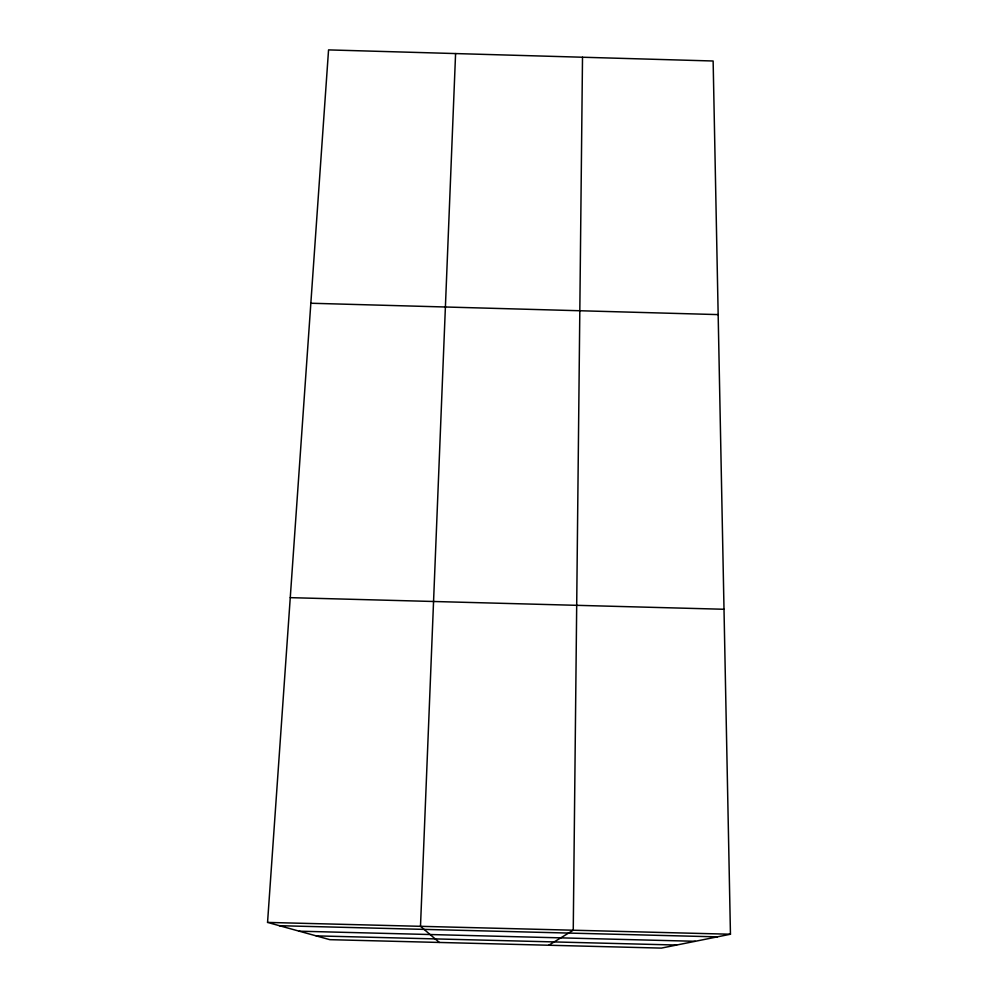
<?xml version="1.0" encoding="UTF-8"?>
<svg xmlns="http://www.w3.org/2000/svg" width="998" height="998" viewBox="0 0 998 998"><rect width="100%" height="100%" fill="white"/><g stroke="black" fill="none" stroke-linecap="round" stroke-linejoin="round"><path stroke-width="1.5" d="M582.508 57.235L573.251 930.211L548.775 945.231M455.587 53.568L420.495 926.319L439.357 942.449M267.551 922.414L328.554 49.9L713.133 61.003L730.449 934.228L661.412 948.1L329.851 939.667L267.551 922.414L730.449 934.228M279.415 925.695L717.312 936.86M299.288 931.196L695.282 941.289M316.154 935.875L676.594 945.044M290.256 597.652L723.999 609.267M310.84 303.242L718.161 314.607"/></g></svg>
